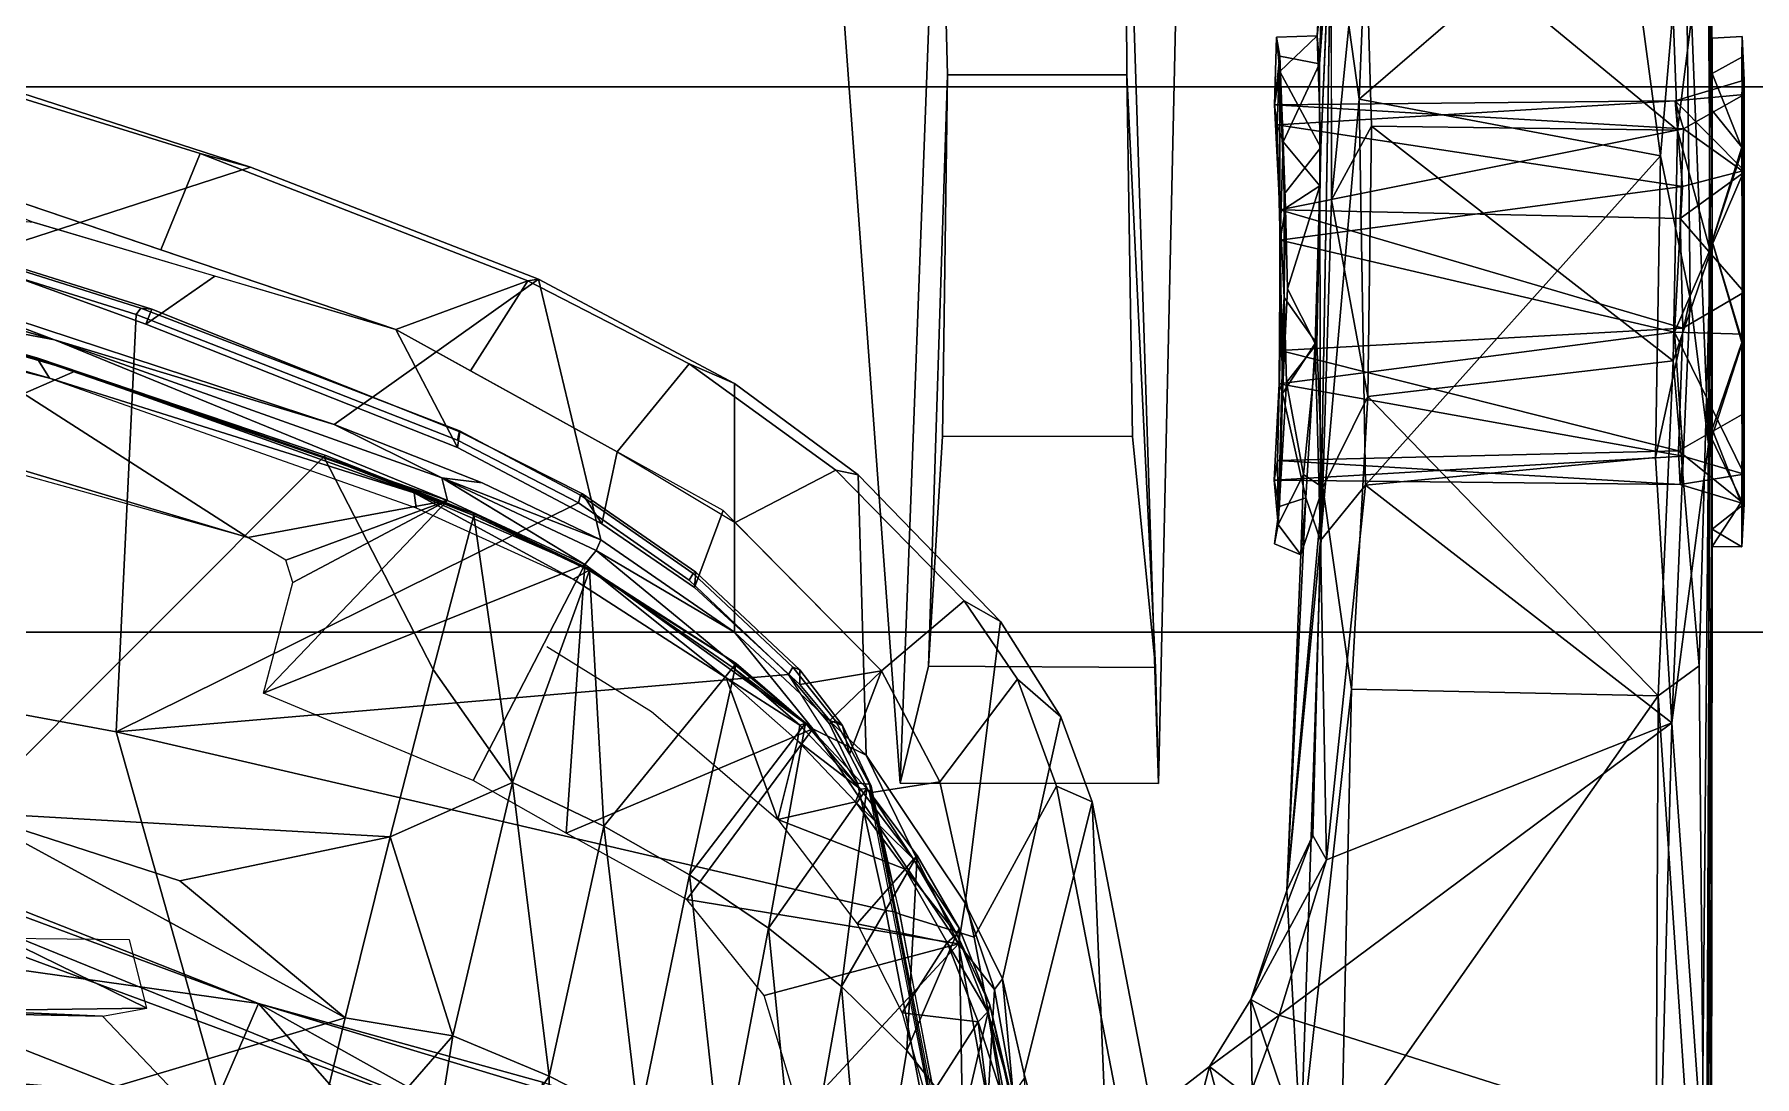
# Model space of a CAD drawing. Extents: x -14.5 to 14.5, y -12.2 to 16.5.
# Drawn here: x 3.073 to 4.753, y 4.282 to 5.3 of the extents above; entities that cross this region are included whole.
import ezdxf

# ---------------------------------------------------------------- set-up
doc = ezdxf.new("R2010")
doc.units = 0
doc.header["$MEASUREMENT"] = 0
for name, color, linetype in [('BASE', 253, 'Continuous'), ('FABRIC', 80, 'Continuous'), ('SEAT-CHASSIS', 253, 'Continuous'), ('SEAT-FRAME', 253, 'Continuous')]:
    doc.layers.add(name, color=color, linetype=linetype)

msp = doc.modelspace()

# ---------------------------------------------------------------- linework, layer by layer
at = {"layer": 'BASE'}
for points in [[(1.8056, 1.1079, 7.0339), (13.4938, 4.6436, 4.3934), (12.9834, 4.5899, 4.4664), (1.7533, 1.3264, 6.9168)], [(13.4925, 4.5277, 4.4344), (13.4938, 4.6436, 4.3934), (1.8056, 1.1079, 7.0339), (1.9523, 0.895, 7.085)], [(12.9834, 4.5899, 4.4664), (11.1579, 4.1057, 4.8039), (1.8899, 1.4063, 6.8442), (1.7533, 1.3264, 6.9168)], [(13.5515, 4.4038, 4.4405), (13.4925, 4.5277, 4.4344), (1.9523, 0.895, 7.085), (2.0197, 0.7853, 7.0973)], [(1.222, 0.7632, 4.5663), (12.3542, 4.423, 3.4417), (12.328, 4.2866, 3.356), (1.2637, 0.7159, 4.4404)], [(10.1613, 3.5437, 4.2331), (12.3542, 4.423, 3.4417), (1.222, 0.7632, 4.5663), (1.5852, 0.9892, 6.0103)], [(13.5515, 4.4038, 4.4405), (2.0197, 0.7853, 7.0973), (2.0956, 0.5519, 7.0973), (13.5519, 4.4026, 4.4405)], [(2.0956, 0.5519, 7.0973), (2.1056, 0.4235, 7.085), (13.577, 4.2677, 4.4344), (13.5519, 4.4026, 4.4405)], [(12.328, 4.2866, 3.356), (12.3551, 4.1518, 3.3008), (1.3389, 0.6206, 4.3723), (1.2637, 0.7159, 4.4404)]]:
    msp.add_3dface(points, dxfattribs=at)
at = {"layer": 'FABRIC'}
for points in [[(-7.3471, 5.2487, 19.2604), (7.3471, 5.2487, 19.2604), (6.5711, 5.7348, 19.0807), (-6.5711, 5.7348, 19.0807)], [(-7.3471, 5.2487, 19.2604), (-7.9159, 4.7159, 19.4146), (7.9159, 4.7159, 19.4146), (7.3471, 5.2487, 19.2604)], [(-8.4025, 4.0328, 19.5618), (8.4025, 4.0328, 19.5618), (7.9159, 4.7159, 19.4146), (-7.9159, 4.7159, 19.4146)]]:
    msp.add_3dface(points, dxfattribs=at)
at = {"layer": 'SEAT-CHASSIS'}
for points in [[(2.6748, 5.346, 14.5393), (2.9929, 5.2642, 14.5561), (3.2842, 5.1702, 14.575), (2.9407, 5.0588, 14.0876)], [(2.907, 5.285, 14.6776), (2.8206, 5.2168, 14.7556), (3.1966, 5.0894, 14.7806), (3.2348, 5.1834, 14.698)], [(2.9929, 5.2642, 14.5561), (2.907, 5.285, 14.6776), (3.2348, 5.1834, 14.698), (3.2842, 5.1702, 14.575)], [(3.0728, 5.1159, 14.7787), (3.426, 5.0116, 14.7959), (2.8206, 5.2168, 14.7556)], [(3.1966, 5.0894, 14.7806), (3.426, 5.0116, 14.7959), (3.5549, 5.0592, 14.7229), (3.2348, 5.1834, 14.698)], [(3.2348, 5.1834, 14.698), (3.5549, 5.0592, 14.7229), (3.5654, 5.0607, 14.5957), (3.2842, 5.1702, 14.575)], [(2.9407, 5.0588, 14.0876), (3.2842, 5.1702, 14.575), (3.5654, 5.0607, 14.5957), (3.366, 4.9188, 14.1074)], [(2.8596, 5.1335, 14.7289), (3.1819, 5.0166, 14.7461), (3.2494, 5.0637, 14.7873), (3.0728, 5.1159, 14.7787)], [(2.9407, 5.0588, 14.0876), (3.0925, 5.0014, 14.0797), (2.8178, 5.0803, 14.0692)], [(2.8178, 5.0803, 14.0692), (3.0925, 5.0014, 14.0797), (2.9338, 5.0314, 14.0654)], [(2.9407, 5.0588, 14.0876), (3.366, 4.9188, 14.1074), (3.0925, 5.0014, 14.0797)], [(3.2494, 5.0637, 14.7873), (3.1819, 5.0166, 14.7461), (3.4863, 4.8962, 14.7622), (3.426, 5.0116, 14.7959)], [(3.5105, 4.8617, 14.1158), (3.366, 4.9188, 14.1074), (3.5654, 5.0607, 14.5957), (3.6263, 4.8062, 14.1241)], [(3.5549, 5.0592, 14.7229), (3.426, 5.0116, 14.7959), (3.4989, 4.9713, 14.8038), (3.5549, 5.0592, 14.7229)], [(3.5549, 5.0592, 14.7229), (3.4989, 4.9713, 14.8038), (3.6424, 4.892, 14.8194), (3.7125, 4.9779, 14.7384)], [(3.5654, 5.0607, 14.5957), (3.5549, 5.0592, 14.7229), (3.7125, 4.9779, 14.7384), (3.757, 4.9588, 14.6164)], [(3.6263, 4.8062, 14.1241), (3.5654, 5.0607, 14.5957), (3.757, 4.9588, 14.6164), (3.7568, 4.7159, 14.1239)], [(2.9338, 5.0314, 14.0654), (3.2814, 4.8083, 14.0568), (2.7707, 4.9612, 14.0323)], [(2.9338, 5.0314, 14.0654), (3.4767, 4.8444, 14.0913), (3.2814, 4.8083, 14.0568)], [(3.4767, 4.8444, 14.0913), (2.9338, 5.0314, 14.0654), (3.0925, 5.0014, 14.0797)], [(3.6273, 4.8219, 14.7763), (3.6424, 4.892, 14.8194), (3.426, 5.0116, 14.7959), (3.4863, 4.8962, 14.7622)], [(3.0925, 5.0014, 14.0797), (3.4711, 4.8667, 14.0986), (3.4767, 4.8444, 14.0913)], [(3.0925, 5.0014, 14.0797), (3.366, 4.9188, 14.1074), (3.4711, 4.8667, 14.0986)], [(3.6424, 4.892, 14.8194), (3.7576, 4.823, 14.8331), (3.8558, 4.8743, 14.7604), (3.7125, 4.9779, 14.7384)], [(3.7125, 4.9779, 14.7384), (3.8558, 4.8743, 14.7604), (3.8777, 4.8697, 14.6351), (3.757, 4.9588, 14.6164)], [(2.7707, 4.9612, 14.0323), (3.2814, 4.8083, 14.0568), (2.8809, 4.9196, 14.0218)], [(3.757, 4.9588, 14.6164), (3.8777, 4.8697, 14.6351), (3.8857, 4.5959, 14.121), (3.7568, 4.7159, 14.1239)], [(3.366, 4.9188, 14.1074), (3.5105, 4.8617, 14.1158), (3.4711, 4.8667, 14.0986)], [(3.6273, 4.8219, 14.7763), (3.718, 4.7594, 14.7947), (3.746, 4.8347, 14.8307), (3.6424, 4.892, 14.8194)], [(3.8558, 4.8743, 14.7604), (3.7576, 4.823, 14.8331), (3.9005, 4.6782, 14.8625), (3.9814, 4.7465, 14.7873)], [(3.8777, 4.8697, 14.6351), (3.8558, 4.8743, 14.7604), (3.9814, 4.7465, 14.7873), (4.0169, 4.7263, 14.6663)], [(3.4711, 4.8667, 14.0986), (3.6217, 4.7956, 14.109), (3.6107, 4.7821, 14.1003)], [(3.6263, 4.8062, 14.1241), (3.4711, 4.8667, 14.0986), (3.5105, 4.8617, 14.1158)], [(3.6217, 4.7956, 14.109), (3.4711, 4.8667, 14.0986), (3.6263, 4.8062, 14.1241)], [(3.4767, 4.8444, 14.0913), (3.4711, 4.8667, 14.0986), (3.6107, 4.7821, 14.1003)], [(3.8857, 4.5959, 14.121), (3.8777, 4.8697, 14.6351), (4.0169, 4.7263, 14.6663), (3.9821, 4.4512, 14.0939)], [(3.4767, 4.8444, 14.0913), (3.3186, 4.7864, 14.0587), (3.2814, 4.8083, 14.0568)], [(3.3256, 4.7646, 14.0553), (3.4767, 4.8444, 14.0913), (3.2967, 4.6565, 14.0301)], [(3.2967, 4.6565, 14.0301), (3.4767, 4.8444, 14.0913), (3.6107, 4.7821, 14.1003)], [(3.4767, 4.8444, 14.0913), (3.3256, 4.7646, 14.0553), (3.3186, 4.7864, 14.0587)], [(3.8207, 4.6649, 14.8199), (3.9005, 4.6782, 14.8625), (3.746, 4.8347, 14.8307), (3.718, 4.7594, 14.7947)], [(3.7568, 4.7159, 14.1239), (3.6217, 4.7956, 14.109), (3.6263, 4.8062, 14.1241)], [(3.6217, 4.7956, 14.109), (3.8334, 4.6215, 14.1094), (3.6107, 4.7821, 14.1003)], [(3.8334, 4.6215, 14.1094), (3.6217, 4.7956, 14.109), (3.7568, 4.7159, 14.1239)], [(3.6107, 4.7821, 14.1003), (3.5016, 4.571, 14.0435), (3.2967, 4.6565, 14.0301)], [(3.6107, 4.7821, 14.1003), (3.5926, 4.5197, 14.0505), (3.5016, 4.571, 14.0435)], [(3.5926, 4.5197, 14.0505), (3.6107, 4.7821, 14.1003), (3.8334, 4.6215, 14.1094)], [(3.9005, 4.6782, 14.8625), (3.9576, 4.5698, 14.8854), (4.0335, 4.6699, 14.8035), (3.9814, 4.7465, 14.7873)], [(3.9814, 4.7465, 14.7873), (4.0335, 4.6699, 14.8035), (4.0757, 4.6332, 14.6885), (4.0169, 4.7263, 14.6663)], [(4.0169, 4.7263, 14.6663), (4.0757, 4.6332, 14.6885), (4.0188, 4.3773, 14.0851), (3.9821, 4.4512, 14.0939)], [(3.8857, 4.5959, 14.121), (3.8334, 4.6215, 14.1094), (3.7568, 4.7159, 14.1239)], [(3.8499, 4.6296, 14.8322), (3.9005, 4.6782, 14.8625), (3.8207, 4.6649, 14.8199)], [(3.8499, 4.6296, 14.8322), (3.8692, 4.5967, 14.8372), (3.9005, 4.6782, 14.8625)], [(3.8888, 4.559, 14.8483), (3.9576, 4.5698, 14.8854), (3.9005, 4.6782, 14.8625), (3.8692, 4.5967, 14.8372)], [(4.0335, 4.6699, 14.8035), (3.9576, 4.5698, 14.8854), (3.991, 4.4179, 14.9179), (4.0714, 4.5656, 14.8303)], [(4.0757, 4.6332, 14.6885), (4.0335, 4.6699, 14.8035), (4.0714, 4.5656, 14.8303), (4.1064, 4.5501, 14.7122)], [(3.8334, 4.6215, 14.1094), (3.7104, 4.4548, 14.0565), (3.5926, 4.5197, 14.0505)], [(3.9757, 4.4114, 14.0714), (3.7104, 4.4548, 14.0565), (3.8334, 4.6215, 14.1094)], [(3.8857, 4.5959, 14.121), (3.9757, 4.4114, 14.0714), (3.8334, 4.6215, 14.1094)], [(4.0188, 4.3773, 14.0851), (4.0757, 4.6332, 14.6885), (4.1064, 4.5501, 14.7122), (4.0398, 4.2842, 14.0503)], [(3.8857, 4.5959, 14.121), (3.9821, 4.4512, 14.0939), (3.9757, 4.4114, 14.0714)], [(3.8888, 4.559, 14.8483), (3.9183, 4.4405, 14.8939), (3.991, 4.4179, 14.9179), (3.9576, 4.5698, 14.8854)], [(4.1201, 3.7403, 15.0496), (4.2324, 3.7336, 14.9941), (4.0714, 4.5656, 14.8303), (3.991, 4.4179, 14.9179)], [(4.0714, 4.5656, 14.8303), (4.2324, 3.7336, 14.9941), (4.2704, 3.7008, 14.8789), (4.1064, 4.5501, 14.7122)], [(4.1312, 3.9542, 14.2275), (4.0398, 4.2842, 14.0503), (4.1064, 4.5501, 14.7122), (4.1312, 3.9542, 14.2275)], [(4.1312, 3.9542, 14.2275), (4.1064, 4.5501, 14.7122), (4.2704, 3.7008, 14.8789), (4.1369, 3.3096, 13.659)], [(3.7859, 4.3609, 14.0401), (3.7104, 4.4548, 14.0565), (3.9757, 4.4114, 14.0714)], [(3.9183, 4.4405, 14.8939), (4.0508, 3.734, 15.0165), (4.1201, 3.7403, 15.0496), (3.991, 4.4179, 14.9179)], [(3.9821, 4.4512, 14.0939), (4.011, 4.367, 14.0634), (3.9757, 4.4114, 14.0714)], [(3.9821, 4.4512, 14.0939), (4.0188, 4.3773, 14.0851), (4.011, 4.367, 14.0634)], [(3.8212, 4.2449, 13.9904), (3.7859, 4.3609, 14.0401), (3.9757, 4.4114, 14.0714)], [(4.0045, 4.2561, 13.9999), (3.8212, 4.2449, 13.9904), (3.9757, 4.4114, 14.0714)], [(3.9757, 4.4114, 14.0714), (4.011, 4.367, 14.0634), (4.0045, 4.2561, 13.9999)], [(4.011, 4.367, 14.0634), (4.0188, 4.3773, 14.0851), (4.0292, 4.2648, 14.0156)], [(4.0188, 4.3773, 14.0851), (4.0405, 4.2814, 14.0493), (4.0292, 4.2648, 14.0156)], [(4.011, 4.367, 14.0634), (4.0292, 4.2648, 14.0156), (4.0045, 4.2561, 13.9999)], [(4.0398, 4.2842, 14.0503), (4.1312, 3.9542, 14.2275), (4.0437, 3.8762, 13.6412), (4.0544, 4.0679, 13.8992)]]:
    msp.add_3dface(points, dxfattribs=at)
at = {"layer": 'SEAT-FRAME'}
for points in [[(3.847, 7.1866, 18.0899), (3.957, 5.5801, 16.5334), (3.9186, 4.5684, 16.6616), (3.84, 5.6427, 17.8531)], [(4.1384, 5.58, 16.5344), (4.1512, 7.1544, 18.1302), (4.1929, 5.543, 17.8675), (4.1711, 4.568, 16.663)], [(4.6681, 6.0694, 18.6735), (5.5373, 5.7517, 18.7711), (5.5398, 5.2688, 18.4235), (4.6762, 5.6072, 18.2999)], [(4.1711, 4.568, 16.663), (4.1929, 5.543, 17.8675), (3.84, 5.6427, 17.8531), (3.9186, 4.5684, 16.6616)], [(4.6762, 5.552, 18.194), (5.5406, 5.2023, 18.3104), (5.5398, 5.2688, 18.4235), (4.6762, 5.6072, 18.2999)], [(3.9463, 4.6828, 16.3847), (3.9186, 4.5684, 16.6616), (3.957, 5.5801, 16.5334), (3.965, 5.2604, 16.3131)], [(3.957, 5.5801, 16.5334), (4.1384, 5.58, 16.5344), (4.1403, 5.2602, 16.3141), (3.965, 5.2604, 16.3131)], [(4.1403, 5.2602, 16.3141), (4.1384, 5.58, 16.5344), (4.1711, 4.568, 16.663), (4.1683, 4.6815, 16.3867)], [(5.5406, 5.2023, 18.3104), (4.6762, 5.552, 18.194), (4.677, 5.5518, 18.079), (5.5543, 5.1854, 18.1867)], [(4.367, 5.2365, 17.0485), (4.3761, 5.4629, 16.9251), (4.3401, 5.4297, 16.9086)], [(4.6244, 5.4583, 16.9342), (4.3761, 5.4629, 16.9251), (4.367, 5.2365, 17.0485)], [(4.6859, 5.465, 16.9102), (4.6244, 5.4583, 16.9342), (4.6616, 5.1813, 17.0773)], [(4.6906, 5.042, 17.1242), (4.6859, 5.465, 16.9102), (4.6616, 5.1813, 17.0773)], [(4.6906, 5.042, 17.1242), (4.7085, 4.8994, 17.1538), (4.6859, 5.465, 16.9102)], [(4.6859, 5.465, 16.9102), (4.7085, 4.8994, 17.1538), (4.7102, 5.4295, 16.8853)], [(4.3398, 5.4249, 16.4549), (4.372, 5.4584, 16.4324), (4.3402, 5.1382, 16.2949)], [(4.372, 5.4584, 16.4324), (4.3793, 5.21, 16.2969), (4.3402, 5.1382, 16.2949)], [(4.6616, 5.1813, 17.0773), (4.6244, 5.4583, 16.9342), (4.367, 5.2365, 17.0485)], [(4.372, 5.4584, 16.4324), (4.6782, 5.2061, 16.2997), (4.3793, 5.21, 16.2969)], [(4.6782, 5.2061, 16.2997), (4.372, 5.4584, 16.4324), (4.6685, 5.4556, 16.4311)], [(4.6685, 5.4556, 16.4311), (4.7076, 5.443, 16.4668), (4.6782, 5.2061, 16.2997)], [(4.326, 5.2985, 16.6258), (4.3338, 5.4439, 16.684), (4.3398, 5.4249, 16.4549)], [(4.3284, 5.2711, 16.8012), (4.3338, 5.4439, 16.684), (4.326, 5.2985, 16.6258)], [(4.3401, 5.4297, 16.9086), (4.3338, 5.4439, 16.684), (4.3284, 5.2711, 16.8012)], [(4.3295, 4.8056, 17.197), (4.367, 5.2365, 17.0485), (4.3401, 5.4297, 16.9086)], [(4.6782, 5.2061, 16.2997), (4.7076, 5.443, 16.4668), (4.7105, 5.0873, 16.3006)], [(4.7085, 4.8994, 17.1538), (4.712, 5.0977, 16.9288), (4.7102, 5.4295, 16.8853)], [(4.3398, 5.4249, 16.4549), (4.3297, 5.1894, 16.4701), (4.326, 5.2985, 16.6258)], [(4.2843, 5.2309, 16.6242), (4.2865, 5.2972, 16.6809), (4.2895, 5.2636, 16.544)], [(4.2843, 5.2309, 16.6242), (4.2897, 5.2784, 16.7813), (4.2865, 5.2972, 16.6809)], [(4.2895, 5.2636, 16.544), (4.2865, 5.2972, 16.6809), (4.326, 5.2985, 16.6258)], [(4.326, 5.2985, 16.6258), (4.3297, 5.1894, 16.4701), (4.2895, 5.2636, 16.544)], [(4.7411, 5.2775, 16.5846), (4.7413, 5.2976, 16.7199), (4.7433, 5.255, 16.7215)], [(4.7432, 5.1669, 16.8581), (4.7433, 5.255, 16.7215), (4.7413, 5.2976, 16.7199)], [(4.2897, 5.2784, 16.7813), (4.2843, 5.2309, 16.6242), (4.2869, 5.2115, 16.776)], [(4.2897, 5.2784, 16.7813), (4.2869, 5.2115, 16.776), (4.2929, 5.1948, 16.8831)], [(4.2897, 5.2784, 16.7813), (4.2929, 5.1948, 16.8831), (4.3284, 5.2711, 16.8012)], [(4.7411, 5.2775, 16.5846), (4.7416, 5.1875, 16.4718), (4.712, 5.2616, 16.5378)], [(3.9463, 4.6828, 16.3847), (3.965, 5.2604, 16.3131), (3.9601, 4.9074, 16.2704), (3.9463, 4.6828, 16.3847)], [(3.9601, 4.9074, 16.2704), (3.965, 5.2604, 16.3131), (4.1403, 5.2602, 16.3141), (4.1456, 4.907, 16.2714)], [(4.1403, 5.2602, 16.3141), (4.1683, 4.6815, 16.3867), (4.1456, 4.907, 16.2714), (4.1403, 5.2602, 16.3141)], [(4.2895, 5.2636, 16.544), (4.2897, 5.1285, 16.5089), (4.2843, 5.2309, 16.6242)], [(4.2939, 5.1438, 16.4499), (4.2895, 5.2636, 16.544), (4.3297, 5.1894, 16.4701)], [(4.2929, 5.1948, 16.8831), (4.3287, 5.152, 16.9116), (4.3284, 5.2711, 16.8012)], [(4.712, 5.2616, 16.5378), (4.7416, 5.1875, 16.4718), (4.712, 5.0974, 16.4319)], [(4.6759, 5.2349, 16.7205), (4.7433, 5.2411, 16.6004), (4.7433, 5.255, 16.7215)], [(4.7433, 5.255, 16.7215), (4.7432, 5.1669, 16.8581), (4.6759, 5.2349, 16.7205)], [(4.6841, 5.2077, 16.5749), (4.6759, 5.2349, 16.7205), (4.2843, 5.2309, 16.6242)], [(4.6759, 5.2349, 16.7205), (4.2869, 5.2115, 16.776), (4.2843, 5.2309, 16.6242)], [(4.6841, 5.2077, 16.5749), (4.2843, 5.2309, 16.6242), (4.2897, 5.1285, 16.5089)], [(4.2869, 5.2115, 16.776), (4.6759, 5.2349, 16.7205), (4.6829, 5.1513, 16.841)], [(4.3733, 4.8595, 17.2111), (4.367, 5.2365, 17.0485), (4.3295, 4.8056, 17.197)], [(4.367, 5.2365, 17.0485), (4.3733, 4.8595, 17.2111), (4.6616, 5.1813, 17.0773)], [(4.7433, 5.2411, 16.6004), (4.6759, 5.2349, 16.7205), (4.6841, 5.2077, 16.5749)], [(4.7432, 5.1669, 16.8581), (4.6829, 5.1513, 16.841), (4.6759, 5.2349, 16.7205)], [(4.6841, 5.2077, 16.5749), (4.7432, 5.1653, 16.505), (4.7433, 5.2411, 16.6004)], [(4.6829, 5.1513, 16.841), (4.2899, 5.0989, 16.8627), (4.2869, 5.2115, 16.776)], [(4.2929, 5.1948, 16.8831), (4.2869, 5.2115, 16.776), (4.2899, 5.0989, 16.8627)], [(4.3756, 4.9461, 16.2039), (4.3402, 5.1382, 16.2949), (4.3793, 5.21, 16.2969)], [(4.3756, 4.9461, 16.2039), (4.3793, 5.21, 16.2969), (4.6738, 4.9809, 16.2177)], [(4.6782, 5.2061, 16.2997), (4.6738, 4.9809, 16.2177), (4.3793, 5.21, 16.2969)], [(4.712, 5.0977, 16.9288), (4.7408, 5.1896, 16.8921), (4.7119, 5.2254, 16.8577)], [(4.2897, 5.1285, 16.5089), (4.6807, 5.1201, 16.5067), (4.6841, 5.2077, 16.5749)], [(4.2899, 5.0989, 16.8627), (4.2951, 5.1299, 16.9171), (4.2929, 5.1948, 16.8831)], [(4.2929, 5.1948, 16.8831), (4.2951, 5.1299, 16.9171), (4.3287, 5.152, 16.9116)], [(4.6782, 5.2061, 16.2997), (4.7105, 5.0873, 16.3006), (4.6738, 4.9809, 16.2177)], [(4.7432, 5.1653, 16.505), (4.6841, 5.2077, 16.5749), (4.6807, 5.1201, 16.5067)], [(4.6567, 4.8864, 17.1989), (4.6616, 5.1813, 17.0773), (4.3733, 4.8595, 17.2111)], [(4.6616, 5.1813, 17.0773), (4.6567, 4.8864, 17.1989), (4.6906, 5.042, 17.1242)], [(4.7408, 5.1896, 16.8921), (4.712, 5.0977, 16.9288), (4.7416, 4.9993, 16.9264)], [(4.7411, 4.999, 16.4305), (4.712, 5.0974, 16.4319), (4.7416, 5.1875, 16.4718)], [(4.7433, 5.0481, 16.4715), (4.7411, 4.999, 16.4305), (4.7416, 5.1875, 16.4718)], [(4.6829, 5.1513, 16.841), (4.7432, 5.1669, 16.8581), (4.6753, 5.0088, 16.8671)], [(4.6753, 5.0088, 16.8671), (4.7432, 5.1669, 16.8581), (4.7432, 5.007, 16.8872)], [(4.6807, 5.1201, 16.5067), (4.7433, 5.0481, 16.4715), (4.7432, 5.1653, 16.505)], [(4.6753, 5.0088, 16.8671), (4.2899, 5.0989, 16.8627), (4.6829, 5.1513, 16.841)], [(4.2951, 5.1299, 16.9171), (4.2971, 5.0513, 16.9303), (4.3287, 5.152, 16.9116)], [(4.3242, 4.998, 16.9283), (4.3287, 5.152, 16.9116), (4.2971, 5.0513, 16.9303)], [(4.3287, 5.152, 16.9116), (4.3242, 4.998, 16.9283), (4.3295, 4.8056, 17.197)], [(3.1878, 5.0314, 14.7878), (2.8599, 5.1343, 14.7723), (2.8589, 5.1325, 14.7811), (3.1769, 5.0325, 14.7985)], [(2.8766, 5.119, 14.7916), (3.1724, 5.0261, 14.8069), (3.1769, 5.0325, 14.7985), (2.8589, 5.1325, 14.7811)], [(3.1819, 5.0166, 14.7461), (2.8596, 5.1335, 14.7289), (2.8599, 5.1343, 14.7723), (3.1878, 5.0314, 14.7878)], [(4.6807, 5.1201, 16.5067), (4.2897, 5.1285, 16.5089), (4.6832, 5.0129, 16.4927)], [(4.6832, 5.0129, 16.4927), (4.2897, 5.1285, 16.5089), (4.2901, 4.9909, 16.4999)], [(4.2897, 5.1285, 16.5089), (4.294, 5.0427, 16.4313), (4.2901, 4.9909, 16.4999)], [(4.2923, 4.949, 16.9078), (4.2951, 5.1299, 16.9171), (4.2899, 5.0989, 16.8627)], [(4.2923, 4.949, 16.9078), (4.2971, 5.0513, 16.9303), (4.2951, 5.1299, 16.9171)], [(4.3316, 4.8571, 16.2182), (4.3402, 5.1382, 16.2949), (4.3756, 4.9461, 16.2039)], [(2.4013, 4.7579, 14.9062), (3.1529, 4.6186, 14.9118), (3.1724, 5.0261, 14.8069), (2.8766, 5.119, 14.7916)], [(4.6832, 5.0129, 16.4927), (4.7433, 5.0481, 16.4715), (4.6807, 5.1201, 16.5067)], [(4.2891, 4.9585, 16.8471), (4.2923, 4.949, 16.9078), (4.2899, 5.0989, 16.8627)], [(4.2899, 5.0989, 16.8627), (4.6753, 5.0088, 16.8671), (4.2891, 4.9585, 16.8471)], [(4.7085, 4.8994, 17.1538), (4.7113, 4.9054, 16.8938), (4.712, 5.0977, 16.9288)], [(4.7105, 5.0873, 16.3006), (4.712, 5.0974, 16.4319), (4.7119, 4.9142, 16.4636)], [(4.7113, 4.9054, 16.8938), (4.7416, 4.9993, 16.9264), (4.712, 5.0977, 16.9288)], [(4.712, 5.0974, 16.4319), (4.7411, 4.999, 16.4305), (4.7119, 4.9142, 16.4636)], [(2.6983, 5.0755, 14.0387), (3.0755, 4.9838, 14.0415), (2.8054, 5.0568, 14.0355)], [(3.0878, 4.9639, 14.0548), (3.0755, 4.9838, 14.0415), (2.6983, 5.0755, 14.0387)], [(2.6983, 5.0755, 14.0387), (2.7521, 5.0481, 14.0418), (3.0878, 4.9639, 14.0548)], [(4.7105, 5.0873, 16.3006), (4.6992, 4.683, 16.1848), (4.6738, 4.9809, 16.2177)], [(4.7057, 3.9649, 16.1787), (4.6992, 4.683, 16.1848), (4.7105, 5.0873, 16.3006)], [(4.7105, 5.0873, 16.3006), (4.7119, 4.9142, 16.4636), (4.7057, 3.9649, 16.1787)], [(2.7775, 5.0685, 14.0201), (3.113, 4.9709, 14.0256), (2.8378, 4.8509, 13.6649)], [(2.7775, 5.0685, 14.0201), (3.0755, 4.9838, 14.0415), (3.113, 4.9709, 14.0256)], [(2.7775, 5.0685, 14.0201), (2.8054, 5.0568, 14.0355), (3.0755, 4.9838, 14.0415)], [(4.2963, 4.9598, 16.4455), (4.2881, 4.821, 16.5725), (4.294, 5.0427, 16.4313)], [(4.2971, 5.0513, 16.9303), (4.2923, 4.949, 16.9078), (4.3242, 4.998, 16.9283)], [(4.2963, 4.9598, 16.4455), (4.294, 5.0427, 16.4313), (4.3258, 4.9976, 16.4272)], [(4.6726, 4.6275, 17.2725), (4.6906, 5.042, 17.1242), (4.6567, 4.8864, 17.1989)], [(4.6906, 5.042, 17.1242), (4.6726, 4.6275, 17.2725), (4.7085, 4.8994, 17.1538)], [(4.7433, 5.0481, 16.4715), (4.743, 4.9294, 16.5027), (4.7411, 4.999, 16.4305)], [(3.1724, 5.0261, 14.8069), (3.1529, 4.6186, 14.9118), (3.6044, 4.8421, 14.8366), (3.4864, 4.9036, 14.8262)], [(3.4864, 4.9036, 14.8262), (3.4883, 4.9125, 14.8141), (3.1769, 5.0325, 14.7985), (3.1724, 5.0261, 14.8069)], [(3.1878, 5.0314, 14.7878), (3.1769, 5.0325, 14.7985), (3.4883, 4.9125, 14.8141), (3.4886, 4.9115, 14.8011)], [(3.1878, 5.0314, 14.7878), (3.4886, 4.9115, 14.8011), (3.4863, 4.8962, 14.7622), (3.1819, 5.0166, 14.7461)], [(4.6835, 4.8878, 16.7843), (4.2891, 4.9585, 16.8471), (4.6753, 5.0088, 16.8671)], [(4.6832, 5.0129, 16.4927), (4.2901, 4.9909, 16.4999), (4.679, 4.8929, 16.5695)], [(4.7432, 4.8704, 16.7991), (4.6835, 4.8878, 16.7843), (4.6753, 5.0088, 16.8671)], [(4.6753, 5.0088, 16.8671), (4.7432, 5.007, 16.8872), (4.7432, 4.8704, 16.7991)], [(4.2901, 4.9909, 16.4999), (4.2874, 4.8837, 16.5869), (4.679, 4.8929, 16.5695)], [(4.2923, 4.949, 16.9078), (4.315, 4.8472, 16.8368), (4.3242, 4.998, 16.9283)], [(4.3129, 4.8699, 16.5001), (4.2963, 4.9598, 16.4455), (4.3258, 4.9976, 16.4272)], [(4.3316, 4.8571, 16.2182), (4.3129, 4.8699, 16.5001), (4.3258, 4.9976, 16.4272)], [(4.3242, 4.998, 16.9283), (4.315, 4.8472, 16.8368), (4.3295, 4.8056, 17.197)], [(4.741, 4.8438, 16.829), (4.7416, 4.9993, 16.9264), (4.7113, 4.9054, 16.8938)], [(4.7411, 4.999, 16.4305), (4.7413, 4.8397, 16.5407), (4.7119, 4.9142, 16.4636)], [(4.7411, 4.999, 16.4305), (4.743, 4.9294, 16.5027), (4.7413, 4.8397, 16.5407)], [(3.3576, 4.8886, 14.0493), (3.113, 4.9709, 14.0256), (3.0755, 4.9838, 14.0415)], [(3.4441, 4.852, 14.0649), (3.0755, 4.9838, 14.0415), (3.0878, 4.9639, 14.0548)], [(3.4441, 4.852, 14.0649), (3.3576, 4.8886, 14.0493), (3.0755, 4.9838, 14.0415)], [(4.6591, 4.6537, 16.1569), (4.3756, 4.9461, 16.2039), (4.6738, 4.9809, 16.2177)], [(4.6992, 4.683, 16.1848), (4.6591, 4.6537, 16.1569), (4.6738, 4.9809, 16.2177)], [(3.113, 4.9709, 14.0256), (3.3558, 4.8871, 14.0378), (3.0087, 4.5398, 13.2594), (2.8378, 4.8509, 13.6649)], [(3.0878, 4.9639, 14.0548), (3.446, 4.8374, 14.0729), (3.4441, 4.852, 14.0649)], [(3.113, 4.9709, 14.0256), (3.3576, 4.8886, 14.0493), (3.3558, 4.8871, 14.0378)], [(4.6835, 4.8878, 16.7843), (4.2841, 4.8644, 16.7302), (4.2891, 4.9585, 16.8471)], [(4.3129, 4.8699, 16.5001), (4.2881, 4.821, 16.5725), (4.2963, 4.9598, 16.4455)], [(4.2923, 4.949, 16.9078), (4.2894, 4.8386, 16.8233), (4.315, 4.8472, 16.8368)], [(4.3316, 4.8571, 16.2182), (4.3756, 4.9461, 16.2039), (4.3597, 4.6602, 16.1597)], [(4.6591, 4.6537, 16.1569), (4.3597, 4.6602, 16.1597), (4.3756, 4.9461, 16.2039)], [(4.679, 4.8929, 16.5695), (4.7433, 4.8413, 16.6392), (4.743, 4.9294, 16.5027)], [(4.7433, 4.8413, 16.6392), (4.7413, 4.8397, 16.5407), (4.743, 4.9294, 16.5027)], [(3.4886, 4.9115, 14.8011), (3.6084, 4.8511, 14.819), (3.6273, 4.8219, 14.7763), (3.4863, 4.8962, 14.7622)], [(3.4864, 4.9036, 14.8262), (3.6044, 4.8421, 14.8366), (3.6065, 4.8496, 14.8279), (3.4883, 4.9125, 14.8141)], [(3.4886, 4.9115, 14.8011), (3.4883, 4.9125, 14.8141), (3.6065, 4.8496, 14.8279), (3.6084, 4.8511, 14.819)], [(3.9601, 4.9074, 16.2704), (4.1456, 4.907, 16.2714), (4.1683, 4.6815, 16.3867), (3.9463, 4.6828, 16.3847)], [(4.7057, 3.9649, 16.1787), (4.7119, 4.9142, 16.4636), (4.7119, 4.8165, 16.5844)], [(4.7119, 4.8165, 16.5844), (4.7119, 4.9142, 16.4636), (4.7413, 4.8397, 16.5407)], [(4.2874, 4.8837, 16.5869), (4.6807, 4.8602, 16.6804), (4.679, 4.8929, 16.5695)], [(4.7085, 4.8994, 17.1538), (4.6726, 4.6275, 17.2725), (4.7021, 4.2114, 17.3301)], [(4.7433, 4.8413, 16.6392), (4.679, 4.8929, 16.5695), (4.6807, 4.8602, 16.6804)], [(4.7109, 3.8818, 17.3117), (4.7085, 4.8994, 17.1538), (4.7021, 4.2114, 17.3301)], [(4.7085, 4.8994, 17.1538), (4.7109, 3.8818, 17.3117), (4.7113, 4.9054, 16.8938)], [(4.7109, 3.8818, 17.3117), (4.712, 4.7997, 16.7297), (4.7113, 4.9054, 16.8938)], [(4.7113, 4.9054, 16.8938), (4.712, 4.7997, 16.7297), (4.741, 4.8438, 16.829)], [(3.4625, 4.6794, 13.7376), (3.4207, 4.5159, 13.4354), (3.0087, 4.5398, 13.2594), (3.3558, 4.8871, 14.0378)], [(3.3576, 4.8886, 14.0493), (3.5021, 4.8319, 14.0577), (3.3558, 4.8871, 14.0378)], [(3.5023, 4.8298, 14.0463), (3.4625, 4.6794, 13.7376), (3.3558, 4.8871, 14.0378)], [(3.3558, 4.8871, 14.0378), (3.5021, 4.8319, 14.0577), (3.5023, 4.8298, 14.0463)], [(3.4441, 4.852, 14.0649), (3.5021, 4.8319, 14.0577), (3.3576, 4.8886, 14.0493)], [(4.2841, 4.8644, 16.7302), (4.6835, 4.8878, 16.7843), (4.6807, 4.8602, 16.6804)], [(4.2841, 4.8644, 16.7302), (4.2874, 4.8837, 16.5869), (4.2881, 4.821, 16.5725)], [(4.2874, 4.8837, 16.5869), (4.2841, 4.8644, 16.7302), (4.6807, 4.8602, 16.6804)], [(4.3733, 4.8595, 17.2111), (4.6726, 4.6275, 17.2725), (4.6567, 4.8864, 17.1989)], [(4.7432, 4.8704, 16.7991), (4.6807, 4.8602, 16.6804), (4.6835, 4.8878, 16.7843)], [(4.3129, 4.8699, 16.5001), (4.31, 4.7915, 16.6535), (4.2881, 4.821, 16.5725)], [(4.3316, 4.8571, 16.2182), (4.2966, 4.4635, 16.7392), (4.31, 4.7915, 16.6535)], [(4.3316, 4.8571, 16.2182), (4.3103, 4.2134, 16.1749), (4.2966, 4.4635, 16.7392)], [(4.3129, 4.8699, 16.5001), (4.3316, 4.8571, 16.2182), (4.31, 4.7915, 16.6535)], [(4.3316, 4.8571, 16.2182), (4.3597, 4.6602, 16.1597), (4.3103, 4.2134, 16.1749)], [(4.3733, 4.8595, 17.2111), (4.3295, 4.8056, 17.197), (4.3353, 4.4935, 17.3012)], [(4.6726, 4.6275, 17.2725), (4.3733, 4.8595, 17.2111), (4.3353, 4.4935, 17.3012)], [(4.7432, 4.8704, 16.7991), (4.7433, 4.8413, 16.6392), (4.6807, 4.8602, 16.6804)], [(4.7432, 4.8704, 16.7991), (4.741, 4.7994, 16.6804), (4.7433, 4.8413, 16.6392)], [(3.1529, 4.6186, 14.9118), (3.8098, 4.6747, 14.8676), (3.7125, 4.7666, 14.8502), (3.6044, 4.8421, 14.8366)], [(3.5992, 4.7676, 14.0835), (3.6161, 4.777, 14.0713), (3.4441, 4.852, 14.0649)], [(3.6161, 4.777, 14.0713), (3.5021, 4.8319, 14.0577), (3.4441, 4.852, 14.0649)], [(3.446, 4.8374, 14.0729), (3.5992, 4.7676, 14.0835), (3.4441, 4.852, 14.0649)], [(3.7125, 4.7666, 14.8502), (3.7165, 4.7732, 14.8417), (3.6065, 4.8496, 14.8279), (3.6044, 4.8421, 14.8366)], [(3.7193, 4.7744, 14.8308), (3.6084, 4.8511, 14.819), (3.6065, 4.8496, 14.8279), (3.7165, 4.7732, 14.8417)], [(3.7193, 4.7744, 14.8308), (3.718, 4.7594, 14.7947), (3.6273, 4.8219, 14.7763), (3.6084, 4.8511, 14.819)], [(4.2966, 4.4635, 16.7392), (4.315, 4.8472, 16.8368), (4.31, 4.7915, 16.6535)], [(4.3295, 4.8056, 17.197), (4.315, 4.8472, 16.8368), (4.2966, 4.4635, 16.7392)], [(4.7413, 4.8397, 16.5407), (4.741, 4.7994, 16.6804), (4.7119, 4.8165, 16.5844)], [(4.741, 4.7994, 16.6804), (4.741, 4.8438, 16.829), (4.712, 4.7997, 16.7297)], [(4.7413, 4.8397, 16.5407), (4.7433, 4.8413, 16.6392), (4.741, 4.7994, 16.6804)], [(3.5023, 4.8298, 14.0463), (3.54, 4.5691, 13.6122), (3.4625, 4.6794, 13.7376)], [(3.5023, 4.8298, 14.0463), (3.5021, 4.8319, 14.0577), (3.6161, 4.777, 14.0713)], [(3.5023, 4.8298, 14.0463), (3.6161, 4.777, 14.0713), (3.6153, 4.7762, 14.0544)], [(3.54, 4.5691, 13.6122), (3.5023, 4.8298, 14.0463), (3.6153, 4.7762, 14.0544)], [(4.2845, 4.8023, 16.7063), (4.2881, 4.821, 16.5725), (4.31, 4.7915, 16.6535)], [(4.7119, 4.8165, 16.5844), (4.712, 4.7997, 16.7297), (4.7057, 3.9649, 16.1787)], [(4.741, 4.7994, 16.6804), (4.712, 4.7997, 16.7297), (4.7119, 4.8165, 16.5844)], [(4.2966, 4.4635, 16.7392), (4.3219, 4.5173, 17.2674), (4.3295, 4.8056, 17.197)], [(4.3353, 4.4935, 17.3012), (4.3295, 4.8056, 17.197), (4.3219, 4.5173, 17.2674)], [(4.7057, 3.9649, 16.1787), (4.712, 4.7997, 16.7297), (4.7109, 3.8818, 17.3117)], [(3.6294, 4.5264, 13.629), (3.54, 4.5691, 13.6122), (3.6153, 4.7762, 14.0544)], [(3.5992, 4.7676, 14.0835), (3.7489, 4.6712, 14.0924), (3.6161, 4.777, 14.0713)], [(3.6153, 4.7762, 14.0544), (3.6161, 4.777, 14.0713), (3.7585, 4.6854, 14.0708)], [(3.6153, 4.7762, 14.0544), (3.7585, 4.6854, 14.0708), (3.6294, 4.5264, 13.629)], [(3.7585, 4.6854, 14.0708), (3.6161, 4.777, 14.0713), (3.7557, 4.6811, 14.0848)], [(3.7125, 4.7666, 14.8502), (3.8098, 4.6747, 14.8676), (3.814, 4.6819, 14.859), (3.7165, 4.7732, 14.8417)], [(3.7193, 4.7744, 14.8308), (3.7165, 4.7732, 14.8417), (3.814, 4.6819, 14.859), (3.8206, 4.6792, 14.8493)], [(3.7193, 4.7744, 14.8308), (3.8206, 4.6792, 14.8493), (3.8207, 4.6649, 14.8199), (3.718, 4.7594, 14.7947)], [(2.4013, 4.7579, 14.9062), (2.2004, 4.0971, 15.0598), (3.3002, 4.0965, 15.0197), (3.1529, 4.6186, 14.9118)], [(3.4972, 4.2387, 17.3582), (2.4257, 4.6744, 17.3182), (2.4682, 4.6187, 17.3434)], [(2.4257, 4.6744, 17.3182), (3.4972, 4.2387, 17.3582), (3.2919, 4.3532, 17.3161)], [(2.7313, 4.5743, 17.2992), (2.4257, 4.6744, 17.3182), (3.2919, 4.3532, 17.3161)], [(3.1529, 4.6186, 14.9118), (3.9049, 4.4441, 14.9158), (3.877, 4.5686, 14.8891), (3.8098, 4.6747, 14.8676)], [(3.4207, 4.5159, 13.4354), (3.4625, 4.6794, 13.7376), (3.54, 4.5691, 13.6122)], [(3.7585, 4.6854, 14.0708), (3.7128, 4.479, 13.649), (3.6294, 4.5264, 13.629)], [(3.7128, 4.479, 13.649), (3.7585, 4.6854, 14.0708), (3.8263, 4.6272, 14.0716)], [(3.7557, 4.6811, 14.0848), (3.8263, 4.6272, 14.0716), (3.7585, 4.6854, 14.0708)], [(3.8208, 4.625, 14.0846), (3.8263, 4.6272, 14.0716), (3.7557, 4.6811, 14.0848)], [(3.8496, 4.6265, 14.876), (3.8556, 4.6292, 14.8694), (3.814, 4.6819, 14.859), (3.8098, 4.6747, 14.8676)], [(3.8624, 4.6248, 14.8591), (3.8206, 4.6792, 14.8493), (3.814, 4.6819, 14.859), (3.8556, 4.6292, 14.8694)], [(3.8624, 4.6248, 14.8591), (3.8499, 4.6296, 14.8322), (3.8207, 4.6649, 14.8199), (3.8206, 4.6792, 14.8493)], [(3.9186, 4.5684, 16.6616), (3.9463, 4.6828, 16.3847), (4.1683, 4.6815, 16.3867), (4.1711, 4.568, 16.663)], [(4.7057, 3.9649, 16.1787), (4.6591, 4.6537, 16.1569), (4.6992, 4.683, 16.1848)], [(3.8186, 4.6099, 14.092), (3.7489, 4.6712, 14.0924), (3.7993, 4.5331, 14.0754)], [(3.8186, 4.6099, 14.092), (3.8208, 4.625, 14.0846), (3.7489, 4.6712, 14.0924)], [(4.3597, 4.6602, 16.1597), (4.3498, 4.2133, 16.1476), (4.3103, 4.2134, 16.1749)], [(4.3498, 4.2133, 16.1476), (4.3597, 4.6602, 16.1597), (4.6591, 4.6537, 16.1569)], [(4.6591, 4.6537, 16.1569), (4.656, 3.9571, 16.1475), (4.3498, 4.2133, 16.1476)], [(4.7057, 3.9649, 16.1787), (4.656, 3.9571, 16.1475), (4.6591, 4.6537, 16.1569)], [(3.8263, 4.6272, 14.0716), (3.7902, 4.4269, 13.6721), (3.7128, 4.479, 13.649)], [(3.8863, 4.5634, 14.0662), (3.7902, 4.4269, 13.6721), (3.8263, 4.6272, 14.0716)], [(3.8801, 4.5627, 14.0798), (3.8208, 4.625, 14.0846), (3.8186, 4.6099, 14.092)], [(3.8263, 4.6272, 14.0716), (3.8208, 4.625, 14.0846), (3.8801, 4.5627, 14.0798)], [(3.8801, 4.5627, 14.0798), (3.8863, 4.5634, 14.0662), (3.8263, 4.6272, 14.0716)], [(3.8496, 4.6265, 14.876), (3.877, 4.5686, 14.8891), (3.8887, 4.5674, 14.8799), (3.8556, 4.6292, 14.8694)], [(3.8499, 4.6296, 14.8322), (3.8624, 4.6248, 14.8591), (3.8692, 4.5967, 14.8372)], [(3.8624, 4.6248, 14.8591), (3.8556, 4.6292, 14.8694), (3.8887, 4.5674, 14.8799), (3.8905, 4.5656, 14.8666)], [(3.8905, 4.5656, 14.8666), (3.8888, 4.559, 14.8483), (3.8692, 4.5967, 14.8372), (3.8624, 4.6248, 14.8591)], [(4.2891, 4.342, 17.3355), (4.6726, 4.6275, 17.2725), (4.3353, 4.4935, 17.3012)], [(4.6623, 4.2232, 17.359), (4.6726, 4.6275, 17.2725), (4.2891, 4.342, 17.3355)], [(4.6726, 4.6275, 17.2725), (4.6623, 4.2232, 17.359), (4.7021, 4.2114, 17.3301)], [(1.6239, 4.3937, 17.2747), (3.4972, 4.2387, 17.3582), (2.4682, 4.6187, 17.3434)], [(3.9049, 4.4441, 14.9158), (3.1529, 4.6186, 14.9118), (3.3002, 4.0965, 15.0197), (4.0358, 3.7602, 15.0498)], [(3.875, 4.5503, 14.0867), (3.8186, 4.6099, 14.092), (3.7993, 4.5331, 14.0754)], [(3.8186, 4.6099, 14.092), (3.875, 4.5503, 14.0867), (3.8801, 4.5627, 14.0798)], [(3.2919, 4.3532, 17.3161), (2.7314, 4.4321, 16.1321), (2.7313, 4.5743, 17.2992)], [(3.4819, 4.3216, 13.1806), (3.4207, 4.5159, 13.4354), (3.54, 4.5691, 13.6122)], [(3.576, 4.2823, 13.1996), (3.4819, 4.3216, 13.1806), (3.54, 4.5691, 13.6122)], [(3.54, 4.5691, 13.6122), (3.6294, 4.5264, 13.629), (3.576, 4.2823, 13.1996)], [(3.7902, 4.4269, 13.6721), (3.8863, 4.5634, 14.0662), (3.8613, 4.37, 13.6984)], [(3.8613, 4.37, 13.6984), (3.8863, 4.5634, 14.0662), (3.9353, 4.4979, 14.0552)], [(3.9318, 4.4943, 14.0685), (3.8801, 4.5627, 14.0798), (3.875, 4.5503, 14.0867)], [(3.9049, 4.4441, 14.9158), (3.9136, 4.4428, 14.9096), (3.8887, 4.5674, 14.8799), (3.877, 4.5686, 14.8891)], [(3.8863, 4.5634, 14.0662), (3.8801, 4.5627, 14.0798), (3.9318, 4.4943, 14.0685)], [(3.8863, 4.5634, 14.0662), (3.9318, 4.4943, 14.0685), (3.9353, 4.4979, 14.0552)], [(3.9183, 4.4405, 14.8939), (3.8905, 4.5656, 14.8666), (3.8887, 4.5674, 14.8799), (3.9136, 4.4428, 14.9096)], [(3.8905, 4.5656, 14.8666), (4.0491, 3.7594, 15.0354), (4.0508, 3.734, 15.0165), (3.8888, 4.559, 14.8483)], [(3.0087, 4.5398, 13.2594), (3.3766, 4.3392, 13.1404), (3.0686, 4.2471, 12.8821)], [(3.0087, 4.5398, 13.2594), (3.4207, 4.5159, 13.4354), (3.2151, 4.4732, 13.255)], [(3.2151, 4.4732, 13.255), (3.3766, 4.3392, 13.1404), (3.0087, 4.5398, 13.2594)], [(3.875, 4.5503, 14.0867), (3.7993, 4.5331, 14.0754), (3.9238, 4.4844, 14.0758)], [(3.875, 4.5503, 14.0867), (3.9238, 4.4844, 14.0758), (3.9318, 4.4943, 14.0685)], [(3.6635, 4.2378, 13.2225), (3.576, 4.2823, 13.1996), (3.6294, 4.5264, 13.629)], [(3.7128, 4.479, 13.649), (3.6635, 4.2378, 13.2225), (3.6294, 4.5264, 13.629)], [(3.8767, 4.4312, 14.0579), (3.9238, 4.4844, 14.0758), (3.7993, 4.5331, 14.0754)], [(3.2151, 4.4732, 13.255), (3.4207, 4.5159, 13.4354), (3.3766, 4.3392, 13.1404)], [(3.3766, 4.3392, 13.1404), (3.4207, 4.5159, 13.4354), (3.4819, 4.3216, 13.1806)], [(4.2612, 4.3573, 17.2938), (4.3219, 4.5173, 17.2674), (4.2966, 4.4635, 16.7392)], [(4.3219, 4.5173, 17.2674), (4.2612, 4.3573, 17.2938), (4.3353, 4.4935, 17.3012)], [(3.9252, 4.3075, 13.7284), (3.8613, 4.37, 13.6984), (3.9353, 4.4979, 14.0552)], [(3.974, 4.4211, 14.0492), (3.9318, 4.4943, 14.0685), (3.9238, 4.4844, 14.0758)], [(3.9763, 4.4267, 14.0372), (3.9252, 4.3075, 13.7284), (3.9353, 4.4979, 14.0552)], [(3.9318, 4.4943, 14.0685), (3.9763, 4.4267, 14.0372), (3.9353, 4.4979, 14.0552)], [(3.9318, 4.4943, 14.0685), (3.974, 4.4211, 14.0492), (3.9763, 4.4267, 14.0372)], [(4.2612, 4.3573, 17.2938), (4.2891, 4.342, 17.3355), (4.3353, 4.4935, 17.3012)], [(3.6635, 4.2378, 13.2225), (3.7128, 4.479, 13.649), (3.7448, 4.1883, 13.2491)], [(3.7128, 4.479, 13.649), (3.7902, 4.4269, 13.6721), (3.7448, 4.1883, 13.2491)], [(3.9238, 4.4844, 14.0758), (3.8767, 4.4312, 14.0579), (3.9648, 4.4127, 14.0566)], [(3.9238, 4.4844, 14.0758), (3.9648, 4.4127, 14.0566), (3.974, 4.4211, 14.0492)], [(4.3103, 4.2134, 16.1749), (4.2612, 4.3573, 17.2938), (4.2966, 4.4635, 16.7392)], [(3.9049, 4.4441, 14.9158), (4.0358, 3.7602, 15.0498), (4.045, 3.7601, 15.0432), (3.9136, 4.4428, 14.9096)], [(3.9183, 4.4405, 14.8939), (3.9136, 4.4428, 14.9096), (4.045, 3.7601, 15.0432), (4.0491, 3.7594, 15.0354)], [(3.2919, 4.3532, 17.3161), (3.221, 4.1887, 16.1495), (2.7314, 4.4321, 16.1321)], [(2.7314, 4.4321, 16.1321), (3.221, 4.1887, 16.1495), (3.0594, 4.2055, 16.1204)], [(3.7448, 4.1883, 13.2491), (3.7902, 4.4269, 13.6721), (3.8195, 4.1336, 13.2796)], [(3.7902, 4.4269, 13.6721), (3.8613, 4.37, 13.6984), (3.8195, 4.1336, 13.2796)], [(3.9648, 4.4127, 14.0566), (3.8767, 4.4312, 14.0579), (3.9206, 4.3442, 14.0299)], [(3.9252, 4.3075, 13.7284), (3.9763, 4.4267, 14.0372), (3.9798, 4.2376, 13.7633)], [(3.9648, 4.4127, 14.0566), (4.0045, 4.3451, 14.0205), (3.974, 4.4211, 14.0492)], [(3.9763, 4.4267, 14.0372), (3.974, 4.4211, 14.0492), (4.0065, 4.3519, 14.01)], [(3.974, 4.4211, 14.0492), (4.0045, 4.3451, 14.0205), (4.0065, 4.3519, 14.01)], [(3.9798, 4.2376, 13.7633), (3.9763, 4.4267, 14.0372), (4.0065, 4.3519, 14.01)], [(3.0126, 4.3464, 13.768), (3.1828, 4.3488, 13.8671), (3.0441, 4.4167, 13.7851)], [(3.1828, 4.3488, 13.8671), (3.166, 4.4153, 13.8567), (3.0441, 4.4167, 13.7851)], [(3.9949, 4.3355, 14.0274), (3.9648, 4.4127, 14.0566), (3.9206, 4.3442, 14.0299)], [(4.0045, 4.3451, 14.0205), (3.9648, 4.4127, 14.0566), (3.9949, 4.3355, 14.0274)], [(3.4972, 4.2387, 17.3582), (1.6239, 4.3937, 17.2747), (3.5055, 3.85, 17.3485)], [(3.5055, 3.85, 17.3485), (1.6239, 4.3937, 17.2747), (1.884, 4.156, 17.2491)], [(3.8867, 4.0728, 13.3145), (3.8195, 4.1336, 13.2796), (3.8613, 4.37, 13.6984)], [(3.8867, 4.0728, 13.3145), (3.8613, 4.37, 13.6984), (3.9252, 4.3075, 13.7284)], [(3.5291, 4.0841, 16.1779), (3.221, 4.1887, 16.1495), (3.2919, 4.3532, 17.3161)], [(3.5694, 4.2763, 17.3067), (3.5291, 4.0841, 16.1779), (3.2919, 4.3532, 17.3161)], [(3.6868, 4.2336, 17.3393), (3.2919, 4.3532, 17.3161), (3.4972, 4.2387, 17.3582)], [(3.6868, 4.2336, 17.3393), (3.5694, 4.2763, 17.3067), (3.2919, 4.3532, 17.3161)], [(4.2891, 4.342, 17.3355), (4.2612, 4.3573, 17.2938), (4.221, 4.2916, 17.3145)], [(4.221, 4.2916, 17.3145), (4.2612, 4.3573, 17.2938), (4.2646, 4.1295, 16.1731)], [(4.2612, 4.3573, 17.2938), (4.3103, 4.2134, 16.1749), (4.2646, 4.1295, 16.1731)], [(2.9693, 3.8064, 12.7736), (3.2354, 4.2404, 13.7271), (2.9715, 4.3441, 13.7467)], [(3.0126, 4.3464, 13.768), (2.9715, 4.3441, 13.7467), (3.1396, 4.3409, 13.8395)], [(3.1396, 4.3409, 13.8395), (2.9715, 4.3441, 13.7467), (3.2354, 4.2404, 13.7271)], [(3.0126, 4.3464, 13.768), (3.1396, 4.3409, 13.8395), (3.1828, 4.3488, 13.8671)], [(3.3312, 4.1487, 12.8532), (3.0686, 4.2471, 12.8821), (3.3766, 4.3392, 13.1404)], [(3.3766, 4.3392, 13.1404), (3.4819, 4.3216, 13.1806), (3.3312, 4.1487, 12.8532)], [(3.9451, 4.2574, 13.9876), (3.9949, 4.3355, 14.0274), (3.9206, 4.3442, 14.0299)], [(4.0041, 4.2614, 13.9909), (3.9949, 4.3355, 14.0274), (3.9451, 4.2574, 13.9876)], [(4.0065, 4.3519, 14.01), (4.0252, 4.2671, 13.9617), (3.9798, 4.2376, 13.7633)], [(3.9949, 4.3355, 14.0274), (4.0174, 4.2661, 13.9888), (4.0045, 4.3451, 14.0205)], [(4.0041, 4.2614, 13.9909), (4.0174, 4.2661, 13.9888), (3.9949, 4.3355, 14.0274)], [(4.0065, 4.3519, 14.01), (4.0045, 4.3451, 14.0205), (4.0249, 4.2731, 13.9767)], [(4.0174, 4.2661, 13.9888), (4.0249, 4.2731, 13.9767), (4.0045, 4.3451, 14.0205)], [(4.0065, 4.3519, 14.01), (4.0249, 4.2731, 13.9767), (4.0252, 4.2671, 13.9617)], [(4.2891, 4.342, 17.3355), (4.221, 4.2916, 17.3145), (4.2597, 4.2619, 17.3547)], [(4.6623, 4.2232, 17.359), (4.2891, 4.342, 17.3355), (4.2597, 4.2619, 17.3547)], [(3.3312, 4.1487, 12.8532), (3.4819, 4.3216, 13.1806), (3.4452, 4.0917, 12.8373)], [(3.576, 4.2823, 13.1996), (3.4452, 4.0917, 12.8373), (3.4819, 4.3216, 13.1806)], [(3.8867, 4.0728, 13.3145), (3.9252, 4.3075, 13.7284), (3.9798, 4.2376, 13.7633)], [(4.1536, 4.0351, 16.1789), (4.1391, 4.2284, 17.3234), (4.221, 4.2916, 17.3145)], [(4.1391, 4.2284, 17.3234), (4.2597, 4.2619, 17.3547), (4.221, 4.2916, 17.3145)], [(4.1536, 4.0351, 16.1789), (4.221, 4.2916, 17.3145), (4.2646, 4.1295, 16.1731)], [(3.4452, 4.0917, 12.8373), (3.576, 4.2823, 13.1996), (3.571, 4.0024, 12.8127)], [(3.6635, 4.2378, 13.2225), (3.571, 4.0024, 12.8127), (3.576, 4.2823, 13.1996)]]:
    msp.add_3dface(points, dxfattribs=at)
for points, invisible_edges in [([(4.3401, 5.4297, 16.9086), (4.3284, 5.2711, 16.8012), (4.3287, 5.152, 16.9116)], 12), ([(4.3287, 5.152, 16.9116), (4.3295, 4.8056, 17.197), (4.3401, 5.4297, 16.9086)], 12), ([(4.712, 5.2616, 16.5378), (4.712, 5.0974, 16.4319), (4.7076, 5.443, 16.4668)], 14), ([(4.7102, 5.4295, 16.8853), (4.712, 5.2616, 16.5378), (4.7076, 5.443, 16.4668)], 2), ([(4.712, 5.0974, 16.4319), (4.7105, 5.0873, 16.3006), (4.7076, 5.443, 16.4668)], 12), ([(4.7119, 5.2254, 16.8577), (4.712, 5.2962, 16.739), (4.7102, 5.4295, 16.8853)], 14), ([(4.712, 5.2616, 16.5378), (4.7102, 5.4295, 16.8853), (4.712, 5.2962, 16.739)], 2), ([(4.7102, 5.4295, 16.8853), (4.712, 5.0977, 16.9288), (4.7119, 5.2254, 16.8577)], 12), ([(4.3402, 5.1382, 16.2949), (4.3297, 5.1894, 16.4701), (4.3398, 5.4249, 16.4549)], 1), ([(4.2865, 5.2972, 16.6809), (4.2897, 5.2784, 16.7813), (4.326, 5.2985, 16.6258)], 2), ([(4.2897, 5.2784, 16.7813), (4.3284, 5.2711, 16.8012), (4.326, 5.2985, 16.6258)], 12), ([(4.712, 5.2962, 16.739), (4.7119, 5.2254, 16.8577), (4.7408, 5.1896, 16.8921)], 12), ([(4.7413, 5.2976, 16.7199), (4.7411, 5.2775, 16.5846), (4.712, 5.2616, 16.5378)], 12), ([(4.7408, 5.1896, 16.8921), (4.7413, 5.2976, 16.7199), (4.712, 5.2962, 16.739)], 12), ([(4.712, 5.2616, 16.5378), (4.712, 5.2962, 16.739), (4.7413, 5.2976, 16.7199)], 12), ([(4.7413, 5.2976, 16.7199), (4.7408, 5.1896, 16.8921), (4.7432, 5.1669, 16.8581)], 2), ([(4.7433, 5.255, 16.7215), (4.7433, 5.2411, 16.6004), (4.7411, 5.2775, 16.5846)], 2), ([(4.7416, 5.1875, 16.4718), (4.7411, 5.2775, 16.5846), (4.7433, 5.2411, 16.6004)], 2), ([(4.2897, 5.1285, 16.5089), (4.2895, 5.2636, 16.544), (4.2939, 5.1438, 16.4499)], 12), ([(4.7433, 5.2411, 16.6004), (4.7432, 5.1653, 16.505), (4.7416, 5.1875, 16.4718)], 2), ([(4.3258, 4.9976, 16.4272), (4.2939, 5.1438, 16.4499), (4.3297, 5.1894, 16.4701)], 1), ([(4.3258, 4.9976, 16.4272), (4.3297, 5.1894, 16.4701), (4.3402, 5.1382, 16.2949)], 14), ([(4.7416, 4.9993, 16.9264), (4.7432, 5.1669, 16.8581), (4.7408, 5.1896, 16.8921)], 2), ([(4.7416, 5.1875, 16.4718), (4.7432, 5.1653, 16.505), (4.7433, 5.0481, 16.4715)], 1), ([(4.7432, 5.1669, 16.8581), (4.7416, 4.9993, 16.9264), (4.7432, 5.007, 16.8872)], 2), ([(4.294, 5.0427, 16.4313), (4.2897, 5.1285, 16.5089), (4.2939, 5.1438, 16.4499)], 2), ([(4.294, 5.0427, 16.4313), (4.2939, 5.1438, 16.4499), (4.3258, 4.9976, 16.4272)], 2), ([(4.3402, 5.1382, 16.2949), (4.3316, 4.8571, 16.2182), (4.3258, 4.9976, 16.4272)], 12), ([(4.2881, 4.821, 16.5725), (4.2901, 4.9909, 16.4999), (4.294, 5.0427, 16.4313)], 1), ([(4.7433, 5.0481, 16.4715), (4.6832, 5.0129, 16.4927), (4.743, 4.9294, 16.5027)], 2), ([(4.743, 4.9294, 16.5027), (4.6832, 5.0129, 16.4927), (4.679, 4.8929, 16.5695)], 1), ([(4.2901, 4.9909, 16.4999), (4.2881, 4.821, 16.5725), (4.2874, 4.8837, 16.5869)], 1), ([(4.7416, 4.9993, 16.9264), (4.741, 4.8438, 16.829), (4.7432, 4.8704, 16.7991)], 2), ([(4.7416, 4.9993, 16.9264), (4.7432, 4.8704, 16.7991), (4.7432, 5.007, 16.8872)], 12), ([(4.2894, 4.8386, 16.8233), (4.2891, 4.9585, 16.8471), (4.2841, 4.8644, 16.7302)], 1), ([(4.2894, 4.8386, 16.8233), (4.2923, 4.949, 16.9078), (4.2891, 4.9585, 16.8471)], 12), ([(4.2841, 4.8644, 16.7302), (4.2845, 4.8023, 16.7063), (4.2894, 4.8386, 16.8233)], 1), ([(4.2841, 4.8644, 16.7302), (4.2881, 4.821, 16.5725), (4.2845, 4.8023, 16.7063)], 12), ([(4.741, 4.7994, 16.6804), (4.7432, 4.8704, 16.7991), (4.741, 4.8438, 16.829)], 2), ([(4.2894, 4.8386, 16.8233), (4.31, 4.7915, 16.6535), (4.315, 4.8472, 16.8368)], 1), ([(4.2845, 4.8023, 16.7063), (4.31, 4.7915, 16.6535), (4.2894, 4.8386, 16.8233)], 2), ([(3.7557, 4.6811, 14.0848), (3.6161, 4.777, 14.0713), (3.7489, 4.6712, 14.0924)], 12), ([(3.5992, 4.7676, 14.0835), (3.5736, 4.7018, 14.0686), (3.6757, 4.6384, 14.0755)], 13), ([(3.7489, 4.6712, 14.0924), (3.5992, 4.7676, 14.0835), (3.6757, 4.6384, 14.0755)], 14), ([(3.8208, 4.625, 14.0846), (3.7557, 4.6811, 14.0848), (3.7489, 4.6712, 14.0924)], 2), ([(3.8098, 4.6747, 14.8676), (3.877, 4.5686, 14.8891), (3.8496, 4.6265, 14.876)], 1), ([(3.7993, 4.5331, 14.0754), (3.7489, 4.6712, 14.0924), (3.6757, 4.6384, 14.0755)], 2)]:
    msp.add_3dface(points, dxfattribs=dict(at, invisible_edges=invisible_edges))

doc.saveas('drawing.dxf')
